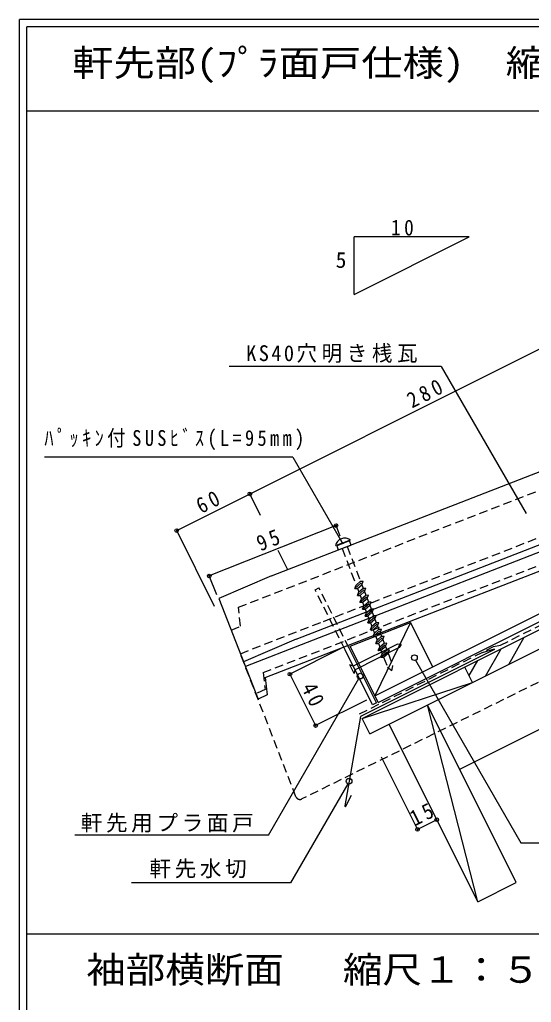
# Model space of a CAD drawing. Units: millimetres, scale not verified. Extents: x -2052 to 1987, y -1380 to 1404.
# Drawn here: x -2052 to -1696, y 721 to 1404 of the extents above; entities that cross this region are included whole.
import ezdxf
from ezdxf.enums import TextEntityAlignment as Align

# ---------------------------------------------------------------- set-up
doc = ezdxf.new("R2010")
doc.units = ezdxf.units.MM
doc.header["$LTSCALE"] = 5
doc.header["$PDMODE"] = 32
doc.header["$PDSIZE"] = 2.5
doc.linetypes.add('DASHED1', pattern=[1.8, 1.2, -0.6])
for name, color, linetype in [('A-0_ﾚｲﾔ-160', 7, 'Continuous'), ('A-1_ﾚｲﾔ-161', 3, 'Continuous'), ('A-2_ﾚｲﾔ-162', 4, 'Continuous'), ('A-3_ﾚｲﾔ-163', 7, 'DASHED1'), ('A-5_ﾚｲﾔ-165', 7, 'Continuous'), ('A-B_ﾚｲﾔ-171', 3, 'Continuous'), ('A-C_ﾚｲﾔ-172', 3, 'Continuous'), ('A-D_ﾚｲﾔ-173', 3, 'DASHED1'), ('A-F_ﾚｲﾔ-175', 3, 'DASHED1')]:
    doc.layers.add(name, color=color, linetype=linetype)
doc.styles.add('ＭＳ ゴシック', font='')
doc.styles.get('ＭＳ ゴシック').set_extended_font_data('MS Gothic')

msp = doc.modelspace()

# ---------------------------------------------------------------- linework, layer by layer
at = {"layer": 'A-0_ﾚｲﾔ-160'}
for p in [(-61.96, 1404.417), (-2051.96, 54.418)]:
    msp.add_line(p, (-2051.96, 1404.417), dxfattribs=at)
at = {"layer": 'A-0_ﾚｲﾔ-160', "color": 2}
for p in [(-66.96, 1399.418), (-2046.96, 59.418)]:
    msp.add_line(p, (-2046.96, 1399.418), dxfattribs=at)
at = {"layer": 'A-0_ﾚｲﾔ-160', "color": 4}
for p, q in [((-66.96, 1340.699), (-2046.96, 1340.699)), ((-66.96, 768.098), (-2046.96, 768.098))]:
    msp.add_line(p, q, dxfattribs=at)
at = {"layer": 'A-1_ﾚｲﾔ-161'}
for p, q in [((-1876.509, 1017.469), (-1640.587, 1109.13)), ((-1880.895, 946.744), (-1563.959, 1069.884)), ((-1859.4, 973.437), (-1626.275, 1064.013)), ((-1624.484, 1059.399), (-1894.798, 954.374)), ((-1876.509, 1017.469), (-1913.209, 1001.762)), ((-1913.209, 1001.762), (-1886, 931.73)), ((-1859.4, 973.437), (-1896.102, 957.73))]:
    msp.add_line(p, q, dxfattribs=at)
at = {"layer": 'A-1_ﾚｲﾔ-161', "color": 4, "linetype": 'DASHED1'}
msp.add_line((-1904.589, 979.575), (-1898.14, 982.563), dxfattribs=at)
msp.add_lwpolyline([(-1898.14, 982.563), (-1899.6, 995.623), (-1624.829, 1102.379)], dxfattribs=at)
at = {"layer": 'A-1_ﾚｲﾔ-161'}
msp.add_lwpolyline([(-1880.895, 946.744), (-1879.551, 934.718), (-1886, 931.73)], dxfattribs=at)
at = {"layer": 'A-2_ﾚｲﾔ-162'}
for p, q in [((-1804.601, 933.938), (-1234.666, 1218.905)), ((-1802.365, 929.465), (-1232.43, 1214.433)), ((-1813.523, 918.242), (-1230.172, 1209.918)), ((-1808.156, 907.509), (-1224.806, 1199.184)), ((-1745.546, 882.912), (-1202.445, 1154.463)), ((-1831.651, 1052.454), (-1919.939, 1017.378)), ((-1828.697, 1045.019), (-1831.651, 1052.454)), ((-1914.734, 1004.277), (-1919.939, 1017.378)), ((-1828.289, 966.816), (-1863.776, 949.076)), ((-1721.53, 966.513), (-1729.904, 963.816)), ((-1721.53, 966.513), (-1721.381, 966.185)), ((-1863.776, 949.075), (-1845.891, 913.297)), ((-1863.776, 949.075), (-1863.776, 949.075)), ((-1810.403, 931.037), (-1845.89, 913.298)), ((-1733.024, 790.787), (-1767.907, 927.634)), ((-1808.157, 907.509), (-1813.523, 918.242)), ((-1845.89, 913.297), (-1845.891, 913.297)), ((-1733.024, 790.787), (-1794.74, 914.217)), ((-1786.759, 898.259), (-1761.519, 847.776)), ((-1800.177, 891.551), (-1774.937, 841.067)), ((-1824.943, 857.169), (-1820.861, 864.781)), ((-1761.519, 847.776), (-1774.937, 841.067))]:
    msp.add_line(p, q, dxfattribs=at)
at = {"layer": 'A-2_ﾚｲﾔ-162', "color": 6, "linetype": 'DASHED1'}
for p, q in [((-1717.235, 969.191), (-1231.536, 1212.579)), ((-1815.295, 921.364), (-1721.977, 968.259)), ((-1721.977, 968.259), (-1717.235, 969.191))]:
    msp.add_line(p, q, dxfattribs=at)
at = {"layer": 'A-2_ﾚｲﾔ-162'}
for points in [[(-1802.365, 929.465), (-1821.921, 968.585), (-1779.793, 984.953)], [(-1764.352, 954.063), (-1779.793, 984.953), (-1804.601, 933.938)], [(-1721.381, 966.185), (-1814.658, 919.657), (-1825.63, 857.433)], [(-1813.523, 918.242), (-1736.603, 943.286), (-1741.97, 954.019)], [(-1733.024, 790.787), (-1706.191, 804.203), (-1767.907, 927.634)]]:
    msp.add_lwpolyline(points, dxfattribs=at)
msp.add_arc((-1825.242, 857.414), 0.388, 177.21877, 320.58319, dxfattribs=at)
for p in [(-1831.651, 1052.454), (-1919.939, 1017.378), (-1863.776, 949.075), (-1845.891, 913.297), (-1845.89, 913.298), (-1761.519, 847.776), (-1774.937, 841.067)]:
    msp.add_point(p, dxfattribs=at)
at = {"layer": 'A-3_ﾚｲﾔ-163'}
for p, q in [((-1827.456, 1036.511), (-1817.702, 1011.003)), ((-1823.868, 1037.882), (-1814.615, 1013.68)), ((-1818.658, 1008.587), (-1812.747, 1013.711)), ((-1813.703, 1011.295), (-1812.747, 1013.711)), ((-1846.245, 1007.789), (-1843.561, 1009.131)), ((-1825.406, 966.102), (-1846.245, 1007.789)), ((-1822.608, 967.214), (-1843.561, 1009.131)), ((-1818.658, 1008.587), (-1817.703, 1011.003)), ((-1818.658, 1008.587), (-1816.79, 1008.617)), ((-1816.834, 1003.815), (-1810.923, 1008.939)), ((-1816.834, 1003.815), (-1815.878, 1006.232)), ((-1816.79, 1008.617), (-1813.703, 1011.295)), ((-1814.966, 1003.847), (-1811.878, 1006.523)), ((-1811.878, 1006.523), (-1810.923, 1008.939)), ((-1816.834, 1003.815), (-1814.966, 1003.847)), ((-1815.01, 999.044), (-1809.099, 1004.169)), ((-1815.01, 999.044), (-1814.054, 1001.461)), ((-1815.01, 999.044), (-1813.142, 999.075)), ((-1813.185, 994.273), (-1807.275, 999.397)), ((-1813.142, 999.075), (-1810.054, 1001.752)), ((-1810.054, 1001.752), (-1809.099, 1004.169)), ((-1808.23, 996.981), (-1807.275, 999.397)), ((-1813.185, 994.273), (-1812.23, 996.689)), ((-1813.185, 994.273), (-1811.317, 994.304)), ((-1811.361, 989.502), (-1805.45, 994.626)), ((-1811.361, 989.502), (-1810.405, 991.918)), ((-1811.317, 994.304), (-1808.23, 996.981)), ((-1809.493, 989.533), (-1806.406, 992.209)), ((-1806.406, 992.209), (-1805.45, 994.626)), ((-1811.361, 989.502), (-1809.493, 989.533)), ((-1809.536, 984.731), (-1803.626, 989.855)), ((-1809.536, 984.731), (-1808.581, 987.147)), ((-1809.536, 984.731), (-1807.669, 984.761)), ((-1807.712, 979.959), (-1801.801, 985.083)), ((-1807.669, 984.761), (-1804.581, 987.438)), ((-1804.581, 987.438), (-1803.626, 989.855)), ((-1802.757, 982.667), (-1801.801, 985.083)), ((-1807.712, 979.959), (-1806.757, 982.376)), ((-1807.712, 979.959), (-1805.844, 979.99)), ((-1805.888, 975.188), (-1799.977, 980.312)), ((-1805.844, 979.99), (-1802.757, 982.667)), ((-1804.02, 975.219), (-1800.933, 977.895)), ((-1800.933, 977.895), (-1799.977, 980.312)), ((-1805.888, 975.188), (-1804.932, 977.604)), ((-1805.888, 975.188), (-1804.02, 975.219)), ((-1804.063, 970.417), (-1798.153, 975.541)), ((-1804.063, 970.417), (-1803.108, 972.833)), ((-1802.196, 970.447), (-1799.109, 973.124)), ((-1799.109, 973.124), (-1798.153, 975.541)), ((-1804.063, 970.417), (-1802.196, 970.447)), ((-1802.239, 965.645), (-1796.328, 970.769)), ((-1802.239, 965.645), (-1801.284, 968.062)), ((-1802.239, 965.645), (-1800.371, 965.676)), ((-1800.415, 960.874), (-1794.504, 965.998)), ((-1800.371, 965.676), (-1797.284, 968.354)), ((-1797.284, 968.354), (-1796.328, 970.769)), ((-1797.284, 968.354), (-1796.372, 965.968)), ((-1796.372, 965.968), (-1794.504, 965.998)), ((-1795.46, 963.581), (-1794.504, 965.998)), ((-1800.415, 960.874), (-1799.459, 963.29)), ((-1800.415, 960.874), (-1798.547, 960.905)), ((-1798.547, 960.905), (-1795.46, 963.581)), ((-1798.547, 960.905), (-1795.752, 953.594)), ((-1795.46, 963.581), (-1792.165, 954.965)), ((-1792.819, 951.3), (-1795.752, 953.594)), ((-1792.819, 951.3), (-1792.165, 954.965))]:
    msp.add_line(p, q, dxfattribs=at)
for points in [[(-1817.703, 1011.003), (-1814.615, 1013.68), (-1812.747, 1013.711)], [(-1816.79, 1008.617), (-1815.878, 1006.232), (-1812.791, 1008.909)], [(-1813.703, 1011.295), (-1812.791, 1008.909), (-1810.923, 1008.939)], [(-1811.878, 1006.523), (-1810.966, 1004.137), (-1809.099, 1004.169)], [(-1814.966, 1003.847), (-1814.054, 1001.461), (-1810.966, 1004.137)], [(-1813.142, 999.075), (-1812.23, 996.689), (-1809.142, 999.366)], [(-1810.054, 1001.752), (-1809.142, 999.366), (-1807.275, 999.397)], [(-1811.317, 994.304), (-1810.405, 991.918), (-1807.317, 994.595)], [(-1808.23, 996.981), (-1807.317, 994.595), (-1805.45, 994.626)], [(-1806.406, 992.209), (-1805.493, 989.823), (-1803.626, 989.855)], [(-1809.493, 989.533), (-1808.581, 987.147), (-1805.493, 989.823)], [(-1807.669, 984.761), (-1806.757, 982.376), (-1803.669, 985.052)], [(-1804.581, 987.438), (-1803.669, 985.052), (-1801.801, 985.083)], [(-1805.844, 979.99), (-1804.932, 977.604), (-1801.845, 980.282)], [(-1802.757, 982.667), (-1801.845, 980.282), (-1799.977, 980.312)], [(-1800.933, 977.895), (-1800.021, 975.509), (-1798.153, 975.541)], [(-1804.02, 975.219), (-1803.108, 972.833), (-1800.021, 975.509)], [(-1799.109, 973.124), (-1798.196, 970.739), (-1796.328, 970.769)], [(-1802.196, 970.447), (-1801.284, 968.062), (-1798.196, 970.739)], [(-1800.371, 965.676), (-1799.459, 963.29), (-1796.372, 965.968)]]:
    msp.add_lwpolyline(points, dxfattribs=at)
at = {"layer": 'A-5_ﾚｲﾔ-165'}
for p, q in [((-1942.586, 1048.98), (-1466.629, 1286.958)), ((-1819.071, 1213.3), (-1819.071, 1253.3)), ((-1758.368, 1163.062), (-1906.179, 1163.062)), ((-1758.368, 1163.062), (-1699.348, 1060.837)), ((-1861.711, 1100.021), (-2034.641, 1100.021)), ((-1861.711, 1100.021), (-1826.847, 1039.635)), ((-1884.167, 1059.528), (-1891.631, 1074.457)), ((-1916.191, 996.189), (-1942.586, 1048.98)), ((-1826.901, 1040.435), (-1832.132, 1038.434)), ((-1828.541, 1039.35), (-1828.694, 1039.75)), ((-1826.901, 1040.435), (-1821.67, 1042.435)), ((-1824.955, 1040.721), (-1825.107, 1041.12)), ((-1865.236, 1021.667), (-1871.897, 1034.989)), ((-1711.468, 955.853), (-1700.579, 974.714)), ((-1806.21, 927.701), (-1825.406, 966.102)), ((-1803.527, 929.042), (-1822.608, 967.214)), ((-1788.856, 969.952), (-1819.651, 954.554)), ((-1787.653, 967.548), (-1818.449, 952.15)), ((-1786.257, 969.749), (-1788.856, 969.952)), ((-1786.257, 969.749), (-1787.653, 967.548)), ((-1727.702, 947.737), (-1716.811, 966.598)), ((-1776.273, 958.773), (-1702.935, 831.746)), ((-1739.023, 948.126), (-1733.045, 958.481)), ((-1819.062, 949.594), (-1822.053, 955.575)), ((-1819.651, 954.554), (-1822.053, 955.575)), ((-1818.449, 952.15), (-1819.651, 954.554)), ((-1819.062, 949.594), (-1818.449, 952.15)), ((-1878.65, 837.17), (-1815.821, 945.992)), ((-1803.527, 929.042), (-1806.21, 927.701)), ((-1878.65, 837.17), (-2013.531, 837.17)), ((-1702.935, 831.746), (-1528.526, 831.746))]:
    msp.add_line(p, q, dxfattribs=at)
for points in [[(-1819.071, 1213.3), (-1739.071, 1253.3), (-1819.071, 1253.3)], [(-1823.53, 872.844), (-1863.281, 803.994), (-1973.979, 803.994)]]:
    msp.add_lwpolyline(points, dxfattribs=at)
msp.add_lwpolyline([(-1831.226, 1038.323), (-1830.14, 1035.484), (-1821.217, 1038.896), (-1822.303, 1041.735)], close=True, dxfattribs=at)
for centre in [(-1777.126, 960.548), (-1814.857, 947.745), (-1822.566, 874.596)]:
    msp.add_circle(centre, 2, dxfattribs=at)
msp.add_arc((-1825.572, 1036.96), 6.723, 54.52419, 167.3255, dxfattribs=at)
at = {"layer": 'A-C_ﾚｲﾔ-172', "color": 7}
for p in [(-1891.631, 1074.457), (-1942.586, 1048.98)]:
    msp.add_point(p, dxfattribs=at)
at = {"layer": 'A-F_ﾚｲﾔ-175'}
for p, q in [((-1840.5, 985.769), (-1571.851, 1090.143)), ((-1882.419, 950.172), (-1565.333, 1073.364)), ((-1545.548, 1014.878), (-1855.502, 862.235)), ((-1898.275, 963.323), (-1840.5, 985.769)), ((-1859.624, 863.84), (-1898.275, 963.323)), ((-1882.419, 950.172), (-1881.119, 938.302)), ((-1881.119, 938.302), (-1887.467, 935.505))]:
    msp.add_line(p, q, dxfattribs=at)
msp.add_arc((-1856.828, 864.927), 3, 201.23178, 296.21883, dxfattribs=at)

# ---------------------------------------------------------------- texts
at = {"layer": 'A-2_ﾚｲﾔ-162', "color": 3, "insert": (-2034.701, 1104.949), "char_height": 11, "attachment_point": 7, "style": 'ＭＳ ゴシック'}
msp.add_mtext('\\T1.37;\\W0.85;ﾊﾟｯｷﾝ付SUSﾋﾞｽ(L=95mm)', dxfattribs=at)
at = {"layer": 'A-2_ﾚｲﾔ-162', "color": 3, "char_height": 11, "attachment_point": 7, "style": 'ＭＳ ゴシック'}
for s, insert, rotation in [('\\T1.36;\\W0.9;95', (-1884.269, 1034.24), 21.667), ('\\T1.36;\\W0.9;40', (-1856.231, 939.571), 296.562), ('\\T1.36;\\W0.9;15', (-1776.613, 843.025), 26.562)]:
    msp.add_mtext(s, dxfattribs=dict(at, insert=insert, rotation=rotation))
at = {"layer": 'A-B_ﾚｲﾔ-171', "color": 2, "style": 'ＭＳ ゴシック'}
for s, width, p in [('軒先部(ﾌﾟﾗ面戸仕様)  縮尺１：５', 1.15, (-2015.382, 1359.701)), ('袖部横断面\u3000 縮尺１：５', 1.1, (-2005.586, 728.846))]:
    msp.add_text(s, height=18.33, dxfattribs=dict(at, width=width)).set_placement(p, align=Align.BOTTOM_LEFT)
at = {"layer": 'A-B_ﾚｲﾔ-171', "char_height": 11, "attachment_point": 7, "style": 'ＭＳ ゴシック'}
for s, insert in [('\\T1.23;\\W0.95;KS40穴明き桟瓦', (-1894.234, 1165.581)), ('\\T1.17;軒先用プラ面戸', (-2009.371, 838.862)), ('\\T1.17;軒先水切', (-1961.523, 807.032))]:
    msp.add_mtext(s, dxfattribs=dict(at, insert=insert))
at = {"layer": 'A-D_ﾚｲﾔ-173', "style": 'ＭＳ ゴシック'}
msp.add_text('5', height=11, dxfattribs=at).set_placement((-1831.918, 1228.442), align=Align.BOTTOM_LEFT)
at = {"layer": 'A-D_ﾚｲﾔ-173', "insert": (-1793.449, 1254.099), "char_height": 11, "attachment_point": 7, "style": 'ＭＳ ゴシック'}
msp.add_mtext('\\T1.36;\\W0.9;10', dxfattribs=at)
at = {"layer": 'A-D_ﾚｲﾔ-173', "char_height": 11, "attachment_point": 7, "style": 'ＭＳ ゴシック'}
for s, insert, rotation in [('\\T1.38;\\W0.9;280', (-1778.71, 1133.713), 26.565), ('\\T1.36;\\W0.9;60', (-1925.494, 1060.321), 26.563)]:
    msp.add_mtext(s, dxfattribs=dict(at, insert=insert, rotation=rotation))

doc.saveas('drawing.dxf')
